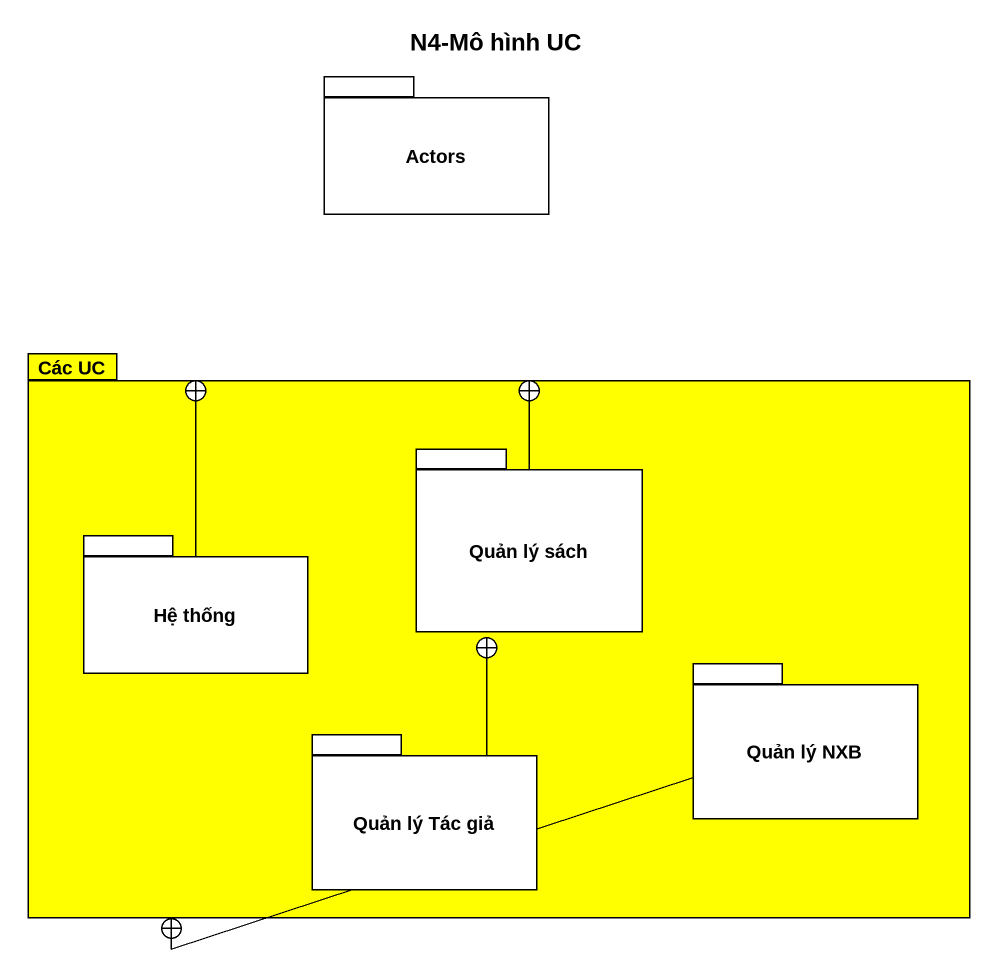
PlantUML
@startuml
title N4-Mô hình UC
package Actors {
}
package "Các UC" as Các_UC #FFFF00 {
  package "Quản lý sách" as Quản_lý_sách {
  }
  package "Hệ thống" as Hệ_thống {
  }
  package "Quản lý NXB" as Quản_lý_NXB {
  }
  package "Quản lý Tác giả" as Quản_lý_Tác_giả {
  }
}
Quản_lý_sách --+ Các_UC
Hệ_thống -right-+ Các_UC
Quản_lý_NXB -left-+ Các_UC
Quản_lý_Tác_giả -up-+ Các_UC
@enduml
